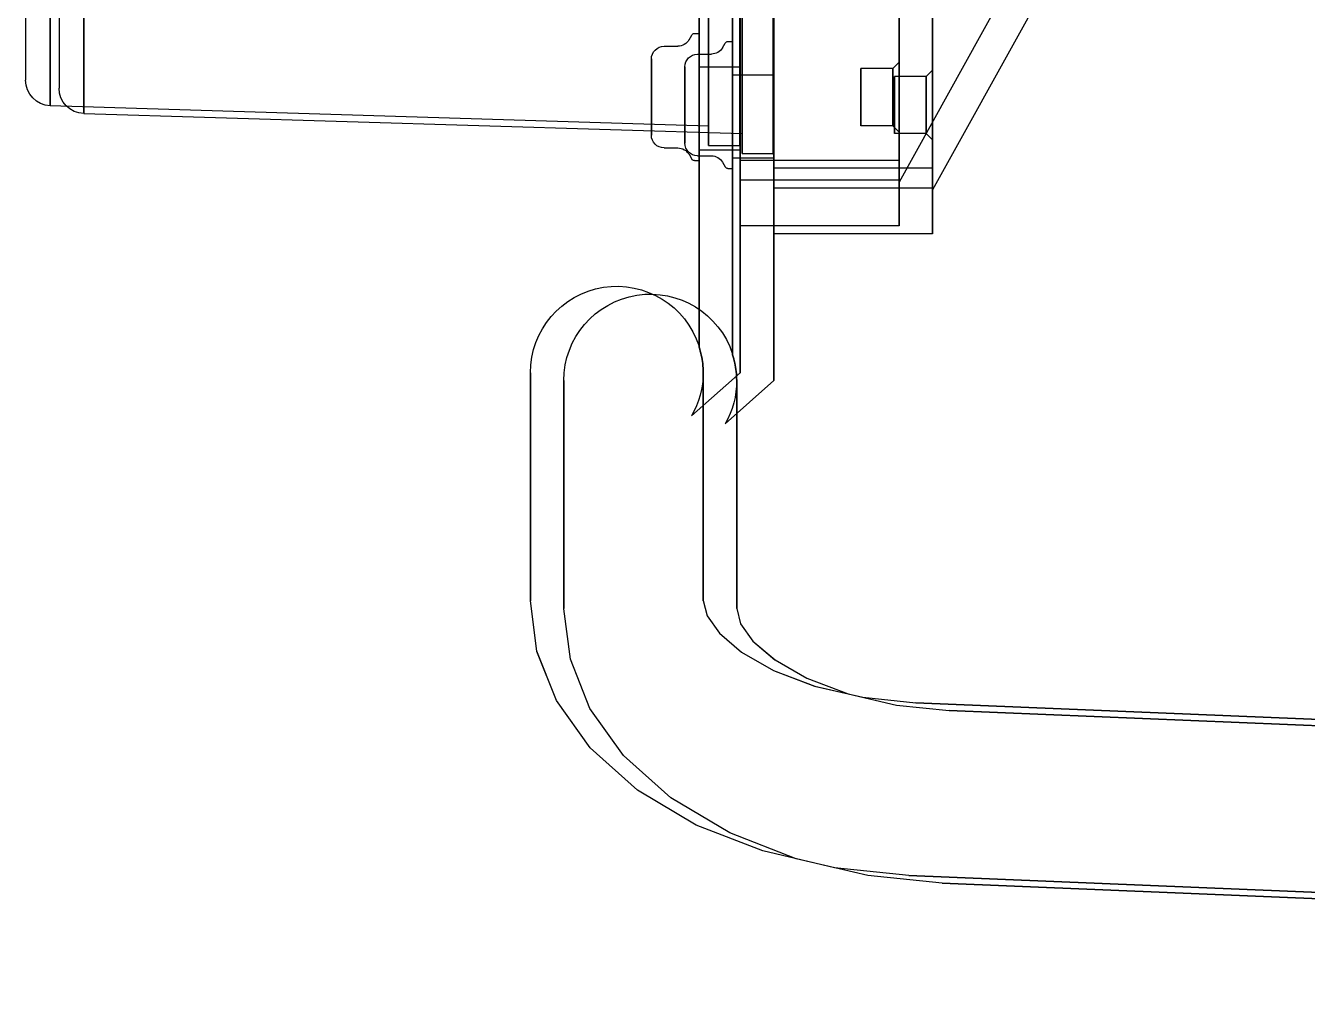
# Model space of a CAD drawing. Header units: millimetres. Extents: x -69706 to 52883, y -6882 to 68885.
# Drawn here: x 7034.2 to 7236, y 23751.6 to 23902.3 of the extents above; entities that cross this region are included whole.
import ezdxf

# ---------------------------------------------------------------- set-up
doc = ezdxf.new("R2010")
doc.units = ezdxf.units.MM
doc.layers.add('ac-SB', color=7, linetype='Continuous', lineweight=13)

# ---------------------------------------------------------------- blocks, each defined once
blk = doc.blocks.new('A$C15852BBE')
at = {"layer": 'ac-SB', "lineweight": -3}
for p, q in [((6000.8, 3438.19), (5620.11, 3453.94)), ((5620.12, 3453.94), (6000.8, 3438.19)), ((6006.07, 3436.96), (5625.38, 3452.7)), ((5625.39, 3452.7), (6006.07, 3436.96)), ((6000.8, 3438.19), (6012.5, 3436.99)), ((6000.8, 3438.19), (6012.5, 3436.99)), ((6006.07, 3436.95), (6017.77, 3435.75)), ((6006.07, 3436.95), (6017.77, 3435.75)), ((6012.5, 3436.99), (6023.77, 3434.35)), ((6012.5, 3436.99), (6023.76, 3434.35)), ((6017.77, 3435.75), (6029.03, 3433.11)), ((6017.77, 3435.75), (6029.03, 3433.11)), ((6023.76, 3434.35), (6034.24, 3430.27)), ((6023.77, 3434.35), (6034.24, 3430.27)), ((6029.03, 3433.11), (6039.51, 3429.03)), ((6029.03, 3433.11), (6039.51, 3429.03)), ((6034.24, 3430.27), (6043.5, 3424.76)), ((6034.24, 3430.27), (6043.5, 3424.76)), ((6039.51, 3429.03), (6048.77, 3423.52)), ((6039.51, 3429.03), (6048.77, 3423.52)), ((5999.68, 3411.02), (5618.99, 3426.77)), ((5618.99, 3426.77), (5999.68, 3411.02)), ((6004.94, 3409.78), (5624.26, 3425.53)), ((5624.26, 3425.53), (6004.94, 3409.78)), ((6043.5, 3424.76), (6050.96, 3418.1)), ((6043.5, 3424.76), (6050.96, 3418.1)), ((6048.77, 3423.52), (6056.23, 3416.86)), ((6048.77, 3423.52), (6056.23, 3416.86)), ((6050.96, 3418.1), (6056.24, 3410.69)), ((6050.96, 3418.1), (6056.24, 3410.69)), ((6056.23, 3416.86), (6061.51, 3409.45)), ((6056.23, 3416.86), (6061.51, 3409.45)), ((6008, 3410.16), (5999.68, 3411.02)), ((6008, 3410.16), (5999.68, 3411.02)), ((6013.27, 3408.93), (6004.94, 3409.78)), ((6013.27, 3408.92), (6004.94, 3409.78)), ((6015.61, 3408.4), (6008, 3410.16)), ((6015.6, 3408.4), (6008, 3410.16)), ((6056.24, 3410.69), (6059.33, 3402.93)), ((6056.24, 3410.69), (6059.33, 3402.93)), ((6020.87, 3407.16), (6013.27, 3408.93)), ((6020.88, 3407.16), (6013.27, 3408.92)), ((6022.08, 3405.93), (6015.6, 3408.4)), ((6022.09, 3405.93), (6015.61, 3408.4)), ((6061.51, 3409.45), (6064.6, 3401.69)), ((6061.51, 3409.45), (6064.6, 3401.7)), ((6027.35, 3404.69), (6020.87, 3407.16)), ((6027.35, 3404.69), (6020.88, 3407.16)), ((6027.11, 3403.05), (6022.08, 3405.93)), ((6027.12, 3403.04), (6022.09, 3405.93)), ((6032.38, 3401.81), (6027.35, 3404.69)), ((6032.38, 3401.81), (6027.35, 3404.69)), ((6030.58, 3400.08), (6027.11, 3403.05)), ((6030.58, 3400.08), (6027.12, 3403.04)), ((6035.85, 3398.84), (6032.38, 3401.81)), ((6035.84, 3398.84), (6032.38, 3401.81)), ((6059.33, 3402.93), (6060.35, 3395)), ((6059.33, 3402.93), (6060.35, 3395)), ((6032.53, 3397.35), (6030.58, 3400.08)), ((6032.53, 3397.36), (6030.58, 3400.08)), ((6064.6, 3401.7), (6065.62, 3393.76)), ((6064.6, 3401.69), (6065.62, 3393.76)), ((6037.79, 3396.12), (6035.84, 3398.84)), ((6037.79, 3396.11), (6035.85, 3398.84)), ((6033.15, 3394.96), (6032.53, 3397.36)), ((6033.15, 3394.96), (6032.53, 3397.35)), ((6038.42, 3393.72), (6037.79, 3396.12)), ((6038.42, 3393.72), (6037.79, 3396.11)), ((6033.15, 3368.48), (6033.15, 3394.98)), ((6033.15, 3368.48), (6033.15, 3394.98)), ((6033.15, 3394.98), (6033.15, 3368.48)), ((6033.15, 3394.98), (6033.15, 3368.48)), ((6038.42, 3367.24), (6038.42, 3393.74)), ((6038.42, 3367.24), (6038.42, 3393.74)), ((6038.42, 3393.74), (6038.42, 3367.24)), ((6038.42, 3393.74), (6038.42, 3367.24)), ((6060.35, 3368.48), (6060.35, 3394.98)), ((6060.35, 3368.48), (6060.35, 3394.98)), ((6060.35, 3394.98), (6060.35, 3368.48)), ((6060.35, 3394.98), (6060.35, 3368.48)), ((6065.62, 3367.24), (6065.62, 3393.74)), ((6065.62, 3367.24), (6065.62, 3393.74)), ((6065.62, 3393.74), (6065.62, 3367.24)), ((6065.62, 3393.74), (6065.62, 3367.24)), ((6033.15, 3368.48), (6033.15, 3359.1)), ((6033.15, 3359.1), (6033.15, 3368.48)), ((6033.15, 3359.1), (6033.15, 3368.48)), ((6033.15, 3368.48), (6033.15, 3359.1)), ((6060.35, 3368.48), (6060.35, 3359.1)), ((6060.35, 3359.1), (6060.35, 3368.48)), ((6060.35, 3359.1), (6060.35, 3368.48)), ((6060.35, 3368.48), (6060.35, 3359.1)), ((6034.97, 3365.89), (6027.31, 3359.1)), ((6027.31, 3359.1), (6034.97, 3365.89)), ((6038.42, 3367.24), (6038.42, 3357.86)), ((6038.42, 3357.86), (6038.42, 3367.24)), ((6038.42, 3357.86), (6038.42, 3367.24)), ((6038.42, 3367.24), (6038.42, 3357.86)), ((6065.62, 3367.24), (6065.62, 3357.86)), ((6065.62, 3357.86), (6065.62, 3367.24)), ((6065.62, 3357.86), (6065.62, 3367.24)), ((6065.62, 3367.24), (6065.62, 3357.86)), ((6040.24, 3364.65), (6032.58, 3357.86)), ((6032.58, 3357.86), (6040.24, 3364.65)), ((6027.31, 3359.1), (6027.31, 3311.03)), ((6027.31, 3311.03), (6027.31, 3359.1)), ((6032.58, 3357.86), (6032.58, 3309.79)), ((6032.58, 3309.79), (6032.58, 3357.86)), ((6033.81, 3354.91), (6033.81, 3355.06)), ((6033.81, 3355.06), (6033.81, 3354.91)), ((6033.81, 3311.03), (6033.81, 3355.06)), ((6033.81, 3355.06), (6033.81, 3311.03)), ((6039.08, 3353.67), (6039.08, 3353.82)), ((6039.08, 3353.82), (6039.08, 3353.67)), ((6039.08, 3309.79), (6039.08, 3353.82)), ((6039.08, 3353.82), (6039.08, 3309.79)), ((6002.31, 3336), (6002.31, 3326.87)), ((6002.31, 3326.87), (6002.31, 3336)), ((6002.31, 3336), (6027.31, 3336)), ((6027.31, 3336), (6027.31, 3326.87)), ((6027.31, 3326.87), (6027.31, 3336)), ((6007.58, 3334.76), (6007.58, 3325.63)), ((6007.58, 3325.63), (6007.58, 3334.76)), ((6007.58, 3334.76), (6032.58, 3334.76)), ((6032.58, 3334.76), (6032.58, 3325.63)), ((6032.58, 3325.63), (6032.58, 3334.76)), ((5986.79, 3301.1), (6002.31, 3329.1)), ((5986.79, 3301.1), (6002.31, 3329.1)), ((6002.31, 3039.1), (6002.31, 3329.1)), ((6002.31, 3329.1), (6002.31, 3039.1)), ((5992.06, 3299.86), (6007.58, 3327.86)), ((5992.06, 3299.86), (6007.58, 3327.86)), ((6002.31, 3328.8), (6002.31, 3328.1)), ((6002.31, 3328.42), (6002.31, 3328.8)), ((6002.31, 3328.8), (6002.31, 3328.42)), ((6002.31, 3328.1), (6002.31, 3328.8)), ((6002.31, 3328.8), (6027.31, 3328.8)), ((6002.31, 3328.8), (6027.31, 3328.8)), ((6002.31, 3326.87), (6002.31, 3328.42)), ((6002.31, 3328.42), (6002.31, 3326.87)), ((6002.31, 3328.1), (6002.31, 3320.74)), ((6002.31, 3320.74), (6002.31, 3328.1)), ((6007.58, 3037.86), (6007.58, 3327.86)), ((6007.58, 3327.86), (6007.58, 3037.86)), ((6007.58, 3327.56), (6007.58, 3326.86)), ((6007.58, 3327.18), (6007.58, 3327.56)), ((6007.58, 3327.56), (6007.58, 3327.18)), ((6007.58, 3326.86), (6007.58, 3327.56)), ((6007.58, 3327.56), (6032.58, 3327.56)), ((6007.58, 3327.56), (6032.58, 3327.56)), ((6007.58, 3325.63), (6007.58, 3327.18)), ((6007.58, 3327.18), (6007.58, 3325.63)), ((6027.31, 3328.8), (6027.31, 3328.1)), ((6027.31, 3328.42), (6027.31, 3328.8)), ((6027.31, 3328.8), (6027.31, 3328.42)), ((6027.31, 3328.1), (6027.31, 3328.8)), ((6027.31, 3326.87), (6027.31, 3328.42)), ((6027.31, 3328.42), (6027.31, 3326.87)), ((6027.31, 3328.1), (6027.31, 3320.74)), ((6027.31, 3320.74), (6027.31, 3328.1)), ((6032.58, 3327.56), (6032.58, 3326.86)), ((6032.58, 3327.18), (6032.58, 3327.56)), ((6032.58, 3327.56), (6032.58, 3327.18)), ((6032.58, 3326.86), (6032.58, 3327.56)), ((6032.58, 3325.63), (6032.58, 3327.18)), ((6032.58, 3327.18), (6032.58, 3325.63)), ((6002.31, 3325.68), (6002.31, 3326.87)), ((6002.31, 3326.87), (6002.31, 3325.68)), ((6002.31, 3325.68), (6002.31, 3326.87)), ((6002.31, 3326.87), (6002.31, 3325.68)), ((6002.31, 3325.68), (6027.31, 3325.68)), ((6002.31, 3325.68), (6027.31, 3325.68)), ((6007.58, 3326.86), (6007.58, 3319.5)), ((6007.58, 3319.5), (6007.58, 3326.86)), ((6007.58, 3324.44), (6007.58, 3325.63)), ((6007.58, 3325.63), (6007.58, 3324.44)), ((6007.58, 3324.44), (6007.58, 3325.63)), ((6007.58, 3325.63), (6007.58, 3324.44)), ((6027.31, 3325.68), (6027.31, 3326.87)), ((6027.31, 3326.87), (6027.31, 3325.68)), ((6027.31, 3325.68), (6027.31, 3326.87)), ((6027.31, 3326.87), (6027.31, 3325.68)), ((6032.58, 3326.86), (6032.58, 3319.5)), ((6032.58, 3319.5), (6032.58, 3326.86)), ((6032.58, 3324.44), (6032.58, 3325.63)), ((6032.58, 3325.63), (6032.58, 3324.44)), ((6032.58, 3324.44), (6032.58, 3325.63)), ((6032.58, 3325.63), (6032.58, 3324.44)), ((6033.81, 3305.73), (6033.81, 3325.73)), ((6033.81, 3325.73), (6033.81, 3305.73)), ((6033.81, 3310.73), (6033.81, 3325.73)), ((6034.52, 3325.73), (6033.81, 3325.73)), ((6034.52, 3325.73), (6033.81, 3325.73)), ((6034.52, 3325.73), (6033.81, 3325.73)), ((6035.39, 3324.73), (6034.95, 3325.48)), ((6035.39, 3324.73), (6034.95, 3325.48)), ((6035.39, 3324.73), (6034.95, 3325.48)), ((6007.58, 3324.44), (6032.58, 3324.44)), ((6007.58, 3324.44), (6032.58, 3324.44)), ((6027.31, 3324.1), (6027.31, 3085.1)), ((6027.31, 3324.1), (6033.31, 3324.1)), ((6027.31, 3257), (6027.31, 3323.68)), ((6027.31, 3323.68), (6027.31, 3322.97)), ((6027.31, 3323.59), (6027.31, 3323.68)), ((6027.31, 3323.59), (6027.31, 3323.68)), ((6027.31, 3323.68), (6027.33, 3323.49)), ((6027.31, 3323.68), (6027.33, 3323.49)), ((6027.31, 3323.33), (6027.31, 3323.59)), ((6027.31, 3323.33), (6027.31, 3323.59)), ((6027.31, 3323.33), (6027.31, 3323.35)), ((6027.31, 3323.35), (6027.31, 3323.33)), ((6032.31, 3323.35), (6027.31, 3323.35)), ((6032.31, 3323.35), (6027.31, 3323.35)), ((6027.33, 3323.32), (6027.31, 3323.33)), ((6027.31, 3323.33), (6027.33, 3323.32)), ((6027.33, 3323.49), (6027.39, 3323.3)), ((6027.33, 3323.49), (6027.39, 3323.3)), ((6027.33, 3323.32), (6027.37, 3323.31)), ((6027.37, 3323.31), (6027.33, 3323.32)), ((6027.37, 3323.31), (6027.39, 3323.3)), ((6027.39, 3323.3), (6027.37, 3323.31)), ((6027.39, 3256.8), (6027.39, 3323.3)), ((6027.39, 3323.3), (6027.39, 3256.8)), ((6032.31, 3323.35), (6032.31, 3044.85)), ((6032.31, 3044.85), (6032.31, 3323.35)), ((6033.31, 3324.1), (6033.81, 3324.1)), ((6033.31, 3324.1), (6033.81, 3324.1)), ((6033.81, 3324.1), (6033.81, 3283.09)), ((6033.81, 3085.1), (6033.81, 3324.1)), ((6039.31, 3323.73), (6037.12, 3323.73)), ((6039.31, 3323.73), (6037.12, 3323.73)), ((6039.31, 3323.73), (6037.12, 3323.73)), ((6039.08, 3304.49), (6039.08, 3324.49)), ((6039.08, 3324.49), (6039.08, 3304.49)), ((6039.08, 3309.49), (6039.08, 3324.49)), ((6039.79, 3324.49), (6039.08, 3324.49)), ((6039.79, 3324.49), (6039.08, 3324.49)), ((6039.79, 3324.49), (6039.08, 3324.49)), ((6040.65, 3323.49), (6040.22, 3324.24)), ((6040.65, 3323.49), (6040.22, 3324.24)), ((6040.65, 3323.49), (6040.22, 3324.24)), ((6002.31, 3310.23), (6002.31, 3321.23)), ((6002.31, 3321.23), (6002.31, 3310.23)), ((6002.31, 3310.23), (6002.31, 3321.23)), ((6002.31, 3321.23), (6002.31, 3310.23)), ((6003.31, 3320.23), (6002.31, 3321.23)), ((6003.31, 3320.23), (6002.31, 3321.23)), ((6003.31, 3320.23), (6002.31, 3321.23)), ((6003.31, 3320.23), (6002.31, 3321.23)), ((6027.31, 3322.97), (6027.31, 3322.92)), ((6027.31, 3322.97), (6027.31, 3322.96)), ((6027.31, 3322.96), (6027.31, 3257)), ((6032.58, 3322.86), (6032.58, 3083.86)), ((6032.58, 3322.86), (6038.58, 3322.86)), ((6032.58, 3255.76), (6032.58, 3322.44)), ((6032.58, 3322.44), (6032.58, 3321.73)), ((6032.58, 3322.35), (6032.58, 3322.44)), ((6032.58, 3322.35), (6032.58, 3322.44)), ((6032.58, 3322.44), (6032.6, 3322.25)), ((6032.58, 3322.44), (6032.6, 3322.25)), ((6032.58, 3322.09), (6032.58, 3322.35)), ((6032.58, 3322.09), (6032.58, 3322.35)), ((6032.58, 3322.09), (6032.58, 3322.11)), ((6032.58, 3322.11), (6032.58, 3322.09)), ((6037.58, 3322.11), (6032.58, 3322.11)), ((6037.58, 3322.11), (6032.58, 3322.11)), ((6032.6, 3322.08), (6032.58, 3322.09)), ((6032.58, 3322.09), (6032.6, 3322.08)), ((6032.58, 3321.73), (6032.58, 3321.69)), ((6032.58, 3321.73), (6032.58, 3321.72)), ((6032.58, 3321.72), (6032.58, 3255.76)), ((6032.6, 3322.25), (6032.65, 3322.06)), ((6032.6, 3322.25), (6032.65, 3322.06)), ((6032.6, 3322.08), (6032.63, 3322.07)), ((6032.63, 3322.07), (6032.6, 3322.08)), ((6032.63, 3322.07), (6032.65, 3322.06)), ((6032.65, 3322.06), (6032.63, 3322.07)), ((6032.65, 3255.56), (6032.65, 3322.06)), ((6032.65, 3322.06), (6032.65, 3255.56)), ((6037.58, 3322.11), (6037.58, 3043.61)), ((6037.58, 3043.61), (6037.58, 3322.11)), ((6038.58, 3322.86), (6039.08, 3322.86)), ((6038.58, 3322.86), (6039.08, 3322.86)), ((6039.08, 3322.86), (6039.08, 3281.85)), ((6039.08, 3083.86), (6039.08, 3322.86)), ((6041.31, 3309.73), (6041.31, 3321.73)), ((6041.31, 3321.73), (6041.31, 3309.73)), ((6041.31, 3321.73), (6041.31, 3312.73)), ((6044.58, 3322.49), (6042.39, 3322.49)), ((6044.58, 3322.49), (6042.39, 3322.49)), ((6044.58, 3322.49), (6042.39, 3322.49)), ((6002.31, 3320.74), (6002.31, 3316.6)), ((6002.31, 3316.6), (6002.31, 3320.74)), ((6003.31, 3320.23), (6003.31, 3311.23)), ((6003.31, 3311.23), (6003.31, 3320.23)), ((6003.31, 3320.23), (6003.31, 3311.23)), ((6003.31, 3311.23), (6003.31, 3320.23)), ((6003.31, 3320.23), (6008.31, 3320.23)), ((6003.31, 3320.23), (6008.31, 3320.23)), ((6003.31, 3320.23), (6008.31, 3320.23)), ((6003.31, 3320.23), (6008.31, 3320.23)), ((6007.58, 3308.99), (6007.58, 3319.99)), ((6007.58, 3319.99), (6007.58, 3308.99)), ((6007.58, 3308.99), (6007.58, 3319.99)), ((6007.58, 3319.99), (6007.58, 3308.99)), ((6008.58, 3318.99), (6007.58, 3319.99)), ((6008.58, 3318.99), (6007.58, 3319.99)), ((6008.58, 3318.99), (6007.58, 3319.99)), ((6008.58, 3318.99), (6007.58, 3319.99)), ((6007.58, 3319.5), (6007.58, 3315.36)), ((6007.58, 3315.36), (6007.58, 3319.5)), ((6008.31, 3311.23), (6008.31, 3320.23)), ((6008.31, 3320.23), (6008.31, 3311.23)), ((6008.31, 3311.23), (6008.31, 3320.23)), ((6008.31, 3320.23), (6008.31, 3311.23)), ((6008.58, 3318.99), (6008.58, 3309.99)), ((6008.58, 3309.99), (6008.58, 3318.99)), ((6008.58, 3318.99), (6008.58, 3309.99)), ((6008.58, 3309.99), (6008.58, 3318.99)), ((6008.58, 3318.99), (6013.58, 3318.99)), ((6008.58, 3318.99), (6013.58, 3318.99)), ((6008.58, 3318.99), (6013.58, 3318.99)), ((6008.58, 3318.99), (6013.58, 3318.99)), ((6013.58, 3309.99), (6013.58, 3318.99)), ((6013.58, 3318.99), (6013.58, 3309.99)), ((6013.58, 3309.99), (6013.58, 3318.99)), ((6013.58, 3318.99), (6013.58, 3309.99)), ((6027.31, 3320.74), (6027.31, 3316.6)), ((6027.31, 3316.6), (6027.31, 3320.74)), ((6032.31, 3320.24), (6032.31, 3066.2)), ((6135.93, 3317.07), (6032.31, 3320.24)), ((6032.58, 3319.5), (6032.58, 3315.36)), ((6032.58, 3315.36), (6032.58, 3319.5)), ((6033.81, 3320.73), (6033.81, 3305.73)), ((6037.58, 3319), (6037.58, 3064.96)), ((6141.2, 3315.83), (6037.58, 3319)), ((6039.08, 3319.49), (6039.08, 3304.49)), ((6046.58, 3308.49), (6046.58, 3320.49)), ((6046.58, 3320.49), (6046.58, 3308.49)), ((6046.58, 3320.49), (6046.58, 3311.49)), ((6041.31, 3309.73), (6041.31, 3318.73)), ((6046.58, 3308.49), (6046.58, 3317.49)), ((6135.93, 3068.94), (6135.93, 3317.07)), ((6135.93, 3317.07), (6135.93, 3069.01)), ((6002.31, 3316.6), (6002.31, 3312.13)), ((6002.31, 3312.13), (6002.31, 3316.6)), ((6007.58, 3315.36), (6007.58, 3310.89)), ((6007.58, 3310.89), (6007.58, 3315.36)), ((6027.31, 3316.6), (6027.31, 3312.13)), ((6027.31, 3312.13), (6027.31, 3316.6)), ((6032.58, 3315.36), (6032.58, 3310.89)), ((6032.58, 3310.89), (6032.58, 3315.36)), ((6141.2, 3067.7), (6141.2, 3315.83)), ((6141.2, 3315.83), (6141.2, 3067.77)), ((6139.81, 3169.57), (6139.81, 3313.08)), ((6002.31, 3312.13), (6002.31, 3300.4)), ((6002.31, 3300.4), (6002.31, 3312.13)), ((6003.31, 3311.23), (6002.31, 3310.23)), ((6003.31, 3311.23), (6002.31, 3310.23)), ((6003.31, 3311.23), (6002.31, 3310.23)), ((6003.31, 3311.23), (6002.31, 3310.23)), ((6003.31, 3311.23), (6008.31, 3311.23)), ((6003.31, 3311.23), (6008.31, 3311.23)), ((6003.31, 3311.23), (6008.31, 3311.23)), ((6003.31, 3311.23), (6008.31, 3311.23)), ((6027.31, 3312.13), (6027.31, 3300.4)), ((6027.31, 3300.4), (6027.31, 3312.13)), ((6027.31, 3311.03), (6027.31, 3057.16)), ((6027.31, 3057.16), (6027.31, 3311.03)), ((6027.31, 3311.03), (6033.81, 3311.03)), ((6027.31, 3311.03), (6033.81, 3311.03)), ((6033.81, 3057.16), (6033.81, 3311.03)), ((6033.81, 3311.03), (6033.81, 3057.16)), ((6145.08, 3168.33), (6145.08, 3311.84)), ((6007.58, 3310.89), (6007.58, 3299.16)), ((6007.58, 3299.16), (6007.58, 3310.89)), ((6008.58, 3309.99), (6007.58, 3308.99)), ((6008.58, 3309.99), (6007.58, 3308.99)), ((6008.58, 3309.99), (6007.58, 3308.99)), ((6008.58, 3309.99), (6007.58, 3308.99)), ((6008.58, 3309.99), (6013.58, 3309.99)), ((6008.58, 3309.99), (6013.58, 3309.99)), ((6008.58, 3309.99), (6013.58, 3309.99)), ((6008.58, 3309.99), (6013.58, 3309.99)), ((6032.58, 3310.89), (6032.58, 3299.16)), ((6032.58, 3299.16), (6032.58, 3310.89)), ((6032.58, 3309.79), (6032.58, 3055.92)), ((6032.58, 3055.92), (6032.58, 3309.79)), ((6032.58, 3309.79), (6039.08, 3309.79)), ((6032.58, 3309.79), (6039.08, 3309.79)), ((6039.08, 3055.92), (6039.08, 3309.79)), ((6039.08, 3309.79), (6039.08, 3055.92)), ((6039.31, 3307.73), (6037.12, 3307.73)), ((6039.31, 3307.73), (6037.12, 3307.73)), ((6039.31, 3307.73), (6037.12, 3307.73)), ((6034.52, 3305.73), (6033.81, 3305.73)), ((6034.52, 3305.73), (6033.81, 3305.73)), ((6034.52, 3305.73), (6033.81, 3305.73)), ((6035.39, 3306.73), (6034.95, 3305.98)), ((6035.39, 3306.73), (6034.95, 3305.98)), ((6035.39, 3306.73), (6034.95, 3305.98)), ((6040.65, 3305.49), (6040.22, 3304.74)), ((6040.65, 3305.49), (6040.22, 3304.74)), ((6040.65, 3305.49), (6040.22, 3304.74)), ((6044.58, 3306.49), (6042.39, 3306.49)), ((6044.58, 3306.49), (6042.39, 3306.49)), ((6044.58, 3306.49), (6042.39, 3306.49)), ((6039.79, 3304.49), (6039.08, 3304.49)), ((6039.79, 3304.49), (6039.08, 3304.49)), ((6039.79, 3304.49), (6039.08, 3304.49))]:
    blk.add_line(p, q, dxfattribs=at)
at = {"layer": 'ac-SB', "lineweight": -3, "extrusion": (0, 0, -1)}
for centre, major_axis, start_param, end_param in [((6046.75, 3359.1), (-9.62, 9.62), 5.497787, 6.021013), ((6046.75, 3359.1), (-9.62, 9.62), 5.497787, 6.021013), ((6052.02, 3357.86), (-9.62, 9.62), 5.497787, 6.021013), ((6052.02, 3357.86), (-9.62, 9.62), 5.497787, 6.021013), ((6046.75, 3359.1), (-9.62, 9.62), 2.356195, 5.184986), ((6046.75, 3359.1), (-9.62, 9.62), 2.356195, 5.184986), ((6052.02, 3357.86), (-9.62, 9.62), 2.356195, 5.184986), ((6052.02, 3357.86), (-9.62, 9.62), 2.356195, 5.184986), ((6034.52, 3325.23), (0.354, 0.354), -0.785398, 0.261799), ((6034.52, 3325.23), (0.354, 0.354), -0.785398, 0.261799), ((6034.52, 3325.23), (0.354, 0.354), -0.785398, 0.261799), ((6037.12, 3325.73), (1.41, 1.41), 2.356194, 3.403392), ((6037.12, 3325.73), (1.41, 1.41), 2.356194, 3.403392), ((6037.12, 3325.73), (1.41, 1.41), 2.356194, 3.403392), ((6039.31, 3321.73), (1.41, 1.41), -0.785398, 0.785398), ((6039.31, 3321.73), (1.41, 1.41), -0.785398, 0.785398), ((6039.31, 3321.73), (1.41, 1.41), -0.785398, 0.785398), ((6039.79, 3323.99), (-0.354, 0.354), 0.785398, 1.832596), ((6039.79, 3323.99), (-0.354, 0.354), 0.785398, 1.832596), ((6039.79, 3323.99), (-0.354, 0.354), 0.785398, 1.832596), ((6042.39, 3324.49), (1.41, 1.41), 2.356194, 3.403392), ((6042.39, 3324.49), (1.41, 1.41), 2.356194, 3.403392), ((6042.39, 3324.49), (1.41, 1.41), 2.356194, 3.403392), ((6044.58, 3320.49), (1.41, 1.41), -0.785398, 0.785398), ((6044.58, 3320.49), (1.41, 1.41), -0.785398, 0.785398), ((6044.58, 3320.49), (1.41, 1.41), -0.785398, 0.785398), ((6135.81, 3313.08), (2.83, 2.83), -0.754881, 0.785398), ((6141.08, 3311.84), (2.83, 2.83), -0.754881, 0.785398), ((6039.31, 3309.73), (1.41, 1.41), 0.785398, 2.356194), ((6039.31, 3309.73), (1.41, 1.41), 0.785398, 2.356194), ((6039.31, 3309.73), (1.41, 1.41), 0.785398, 2.356194), ((6037.12, 3305.73), (-1.41, 1.41), 6.021386, 7.068583), ((6037.12, 3305.73), (-1.41, 1.41), 6.021386, 7.068583), ((6037.12, 3305.73), (-1.41, 1.41), 6.021386, 7.068583), ((6044.58, 3308.49), (-1.41, 1.41), 2.356194, 3.926991), ((6044.58, 3308.49), (-1.41, 1.41), 2.356194, 3.926991), ((6044.58, 3308.49), (-1.41, 1.41), 2.356194, 3.926991), ((6034.52, 3306.23), (0.354, 0.354), 1.308997, 2.356194), ((6034.52, 3306.23), (0.354, 0.354), 1.308997, 2.356194), ((6034.52, 3306.23), (0.354, 0.354), 1.308997, 2.356194), ((6042.39, 3304.49), (1.41, 1.41), 4.45059, 5.497787), ((6042.39, 3304.49), (1.41, 1.41), 4.45059, 5.497787), ((6042.39, 3304.49), (1.41, 1.41), 4.45059, 5.497787), ((6039.79, 3304.99), (-0.354, 0.354), 2.879793, 3.926991), ((6039.79, 3304.99), (-0.354, 0.354), 2.879793, 3.926991), ((6039.79, 3304.99), (-0.354, 0.354), 2.879793, 3.926991)]:
    blk.add_ellipse(centre, major_axis=major_axis, ratio=1, start_param=start_param, end_param=end_param, dxfattribs=at)
at = {"layer": 'ac-SB', "lineweight": -3}
for points, knots in [([(6033.81, 3355.06), (6033.67, 3355.48), (6033.42, 3356.34), (6033.2, 3357.7), (6033.15, 3358.62), (6033.15, 3359.1)], [0, 0, 0, 0, 0.321839, 0.653915, 1, 1, 1, 1]), ([(6033.15, 3359.1), (6033.15, 3358.62), (6033.2, 3357.69), (6033.42, 3356.34), (6033.67, 3355.48), (6033.81, 3355.06)], [0, 0, 0, 0, 0.348229, 0.680405, 1, 1, 1, 1]), ([(6039.08, 3353.82), (6038.93, 3354.24), (6038.69, 3355.1), (6038.47, 3356.46), (6038.42, 3357.39), (6038.42, 3357.86)], [0, 0, 0, 0, 0.321839, 0.653915, 1, 1, 1, 1]), ([(6038.42, 3357.86), (6038.42, 3357.38), (6038.47, 3356.45), (6038.69, 3355.1), (6038.93, 3354.24), (6039.08, 3353.82)], [0, 0, 0, 0, 0.348229, 0.680405, 1, 1, 1, 1])]:
    blk.add_open_spline(points, degree=3, knots=knots, dxfattribs=at)

msp = doc.modelspace()

# ---------------------------------------------------------------- block references
at = {"layer": 'ac-SB', "rotation": 180}
msp.add_blockref('A$C15852BBE', (13179.315, 27205.514), dxfattribs=at)

doc.saveas('drawing.dxf')
